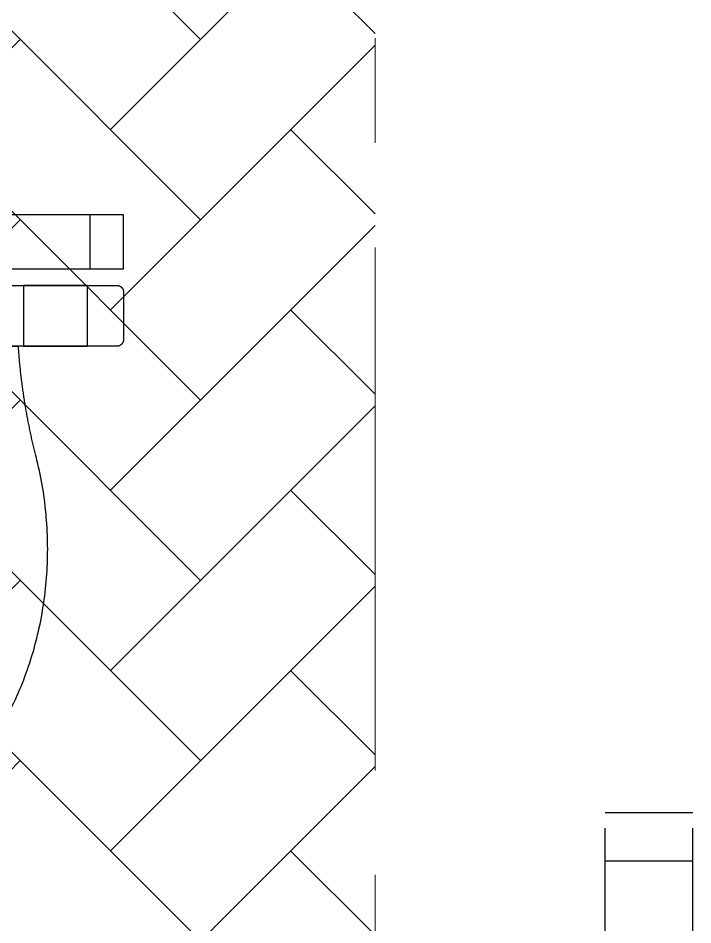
# Model space of a CAD drawing. Header units: millimetres. Extents: x -46397 to 283259, y -8690 to 23983.
# Drawn here: x -19074.5 to -18913.2, y 21972 to 22188.7 of the extents above; entities that cross this region are included whole.
import ezdxf
from ezdxf.enums import TextEntityAlignment as Align

# ---------------------------------------------------------------- set-up
doc = ezdxf.new("R2010")
doc.units = ezdxf.units.MM
doc.linetypes.add('CENTER', pattern=[2, 1.25, -0.25, 0.25, -0.25])
doc.linetypes.add('PHANTOM', pattern=[63.5, 31.75, -6.35, 6.35, -6.35, 6.35, -6.35])
doc.layers.add('DUONGTAM', color=1, linetype='CENTER', lineweight=0)
doc.styles.add('Tahoma', font='tahoma.ttf')
doc.styles.add('Text_nameplate', font='arial.ttf', dxfattribs={"width": 0.9, "height": 2.5})

# ---------------------------------------------------------------- blocks, each defined once
blk = doc.blocks.new('BO-1')
at = {"color": 251, "linetype": 'PHANTOM', "ltscale": 5, "extrusion": (6.89019e-16, 1, 0)}
for p, q in [((645.86, 2866.47), (520.86, 2866.47)), ((637.86, 2853.47), (637.86, 2866.47)), ((645.86, 2853.47), (645.86, 2866.47)), ((645.86, 2853.47), (520.86, 2853.47)), ((621.95, 2849.64), (621.95, 2835.08)), ((637.16, 2849.64), (637.16, 2835.08)), ((645.86, 2848.01), (645.86, 2836.71)), ((761, 2243.61), (761, 2723.61)), ((761, 2723.61), (782, 2723.61)), ((782, 2243.61), (782, 2723.61)), ((761, 2712.11), (782, 2712.11))]:
    blk.add_line(p, q, dxfattribs=at)
at = {"color": 251, "linetype": 'PHANTOM', "ltscale": 5}
blk.add_ellipse((629.55, 2849.64), major_axis=(-7.61, 0), ratio=0.000005, start_param=0.785398, end_param=7.068583, dxfattribs=at)
at = {"color": 251, "linetype": 'PHANTOM', "ltscale": 5, "extrusion": (0, 0, -1)}
blk.add_ellipse((629.55, 2835.08), major_axis=(-7.61, 0), ratio=0.000005, start_param=-0.785398, end_param=5.497787, dxfattribs=at)
at = {"color": 251, "linetype": 'PHANTOM', "ltscale": 5}
for points, knots in [([(520.86, 2848.01), (520.86, 2848.19), (520.89, 2848.37), (521, 2848.7), (521.08, 2848.86), (521.29, 2849.13), (521.42, 2849.26), (521.7, 2849.45), (521.86, 2849.53), (522.11, 2849.6), (522.2, 2849.62), (522.33, 2849.64), (522.37, 2849.64), (522.43, 2849.64), (522.44, 2849.64), (522.46, 2849.64), (522.46, 2849.64), (522.47, 2849.64), (522.47, 2849.64), (522.47, 2849.64), (522.47, 2849.64), (522.48, 2849.64), (522.48, 2849.64), (522.48, 2849.64), (522.48, 2849.64), (522.49, 2849.64), (522.49, 2849.64), (522.49, 2849.64), (522.49, 2849.64), (522.49, 2849.64), (522.5, 2849.64), (522.52, 2849.64), (522.56, 2849.64), (522.77, 2849.64), (523.06, 2849.64), (523.89, 2849.64), (524.44, 2849.64), (525.79, 2849.64), (526.6, 2849.64), (528.45, 2849.64), (529.5, 2849.64), (531.83, 2849.64), (533.12, 2849.64), (535.89, 2849.64), (537.39, 2849.64), (540.57, 2849.64), (542.27, 2849.64), (545.82, 2849.64), (547.68, 2849.64), (551.56, 2849.64), (553.57, 2849.64), (557.71, 2849.64), (559.85, 2849.64), (564.21, 2849.64), (566.44, 2849.64), (570.95, 2849.64), (573.25, 2849.64), (577.86, 2849.64), (580.19, 2849.64), (584.84, 2849.64), (587.17, 2849.64), (591.8, 2849.64), (594.11, 2849.64), (598.65, 2849.64), (600.9, 2849.64), (605.3, 2849.64), (607.46, 2849.64), (611.66, 2849.64), (613.71, 2849.64), (617.65, 2849.64), (619.55, 2849.64), (623.19, 2849.64), (624.92, 2849.64), (628.2, 2849.64), (629.75, 2849.64), (632.63, 2849.64), (633.96, 2849.64), (636.4, 2849.64), (637.51, 2849.64), (639.48, 2849.64), (640.35, 2849.64), (641.82, 2849.64), (642.44, 2849.64), (643.4, 2849.64), (643.75, 2849.64), (644.05, 2849.64), (644.12, 2849.64), (644.19, 2849.64), (644.2, 2849.64), (644.22, 2849.64), (644.22, 2849.64), (644.23, 2849.64), (644.23, 2849.64), (644.23, 2849.64), (644.23, 2849.64), (644.24, 2849.64), (644.24, 2849.64), (644.24, 2849.64), (644.25, 2849.64), (644.25, 2849.64), (644.25, 2849.64), (644.25, 2849.64), (644.26, 2849.64), (644.27, 2849.64), (644.28, 2849.64), (644.3, 2849.64), (644.31, 2849.64), (644.36, 2849.64), (644.39, 2849.64), (644.53, 2849.62), (644.63, 2849.6), (644.89, 2849.51), (645.05, 2849.43), (645.33, 2849.23), (645.46, 2849.1), (645.66, 2848.82), (645.74, 2848.66), (645.83, 2848.34), (645.86, 2848.17), (645.86, 2848.01)], [0, 0, 0, 0, 0.528736, 0.528736, 1.047921, 1.047921, 1.567449, 1.567449, 2.086964, 2.086964, 2.344199, 2.344199, 2.473782, 2.473782, 2.514623, 2.514623, 2.527888, 2.527888, 2.534445, 2.534445, 2.547747, 2.547747, 2.574177, 2.574177, 2.606475, 2.606475, 2.703306, 2.703306, 2.993693, 2.993693, 3.864856, 3.864856, 6.478895, 6.478895, 13.48298, 13.48298, 20.462889, 20.462889, 27.442146, 27.442146, 34.421351, 34.421351, 41.400544, 41.400544, 48.379732, 48.379732, 55.358919, 55.358919, 62.338104, 62.338104, 69.317289, 69.317289, 76.296474, 76.296474, 83.275658, 83.275658, 90.254842, 90.254842, 97.234026, 97.234026, 104.21321, 104.21321, 111.192394, 111.192394, 118.171578, 118.171578, 125.150762, 125.150762, 132.129946, 132.129946, 139.109131, 139.109131, 146.088316, 146.088316, 153.067501, 153.067501, 160.046687, 160.046687, 167.025875, 167.025875, 174.005066, 174.005066, 180.984267, 180.984267, 187.963501, 187.963501, 190.875835, 190.875835, 192.295898, 192.295898, 192.987402, 192.987402, 193.506022, 193.506022, 193.603436, 193.603436, 193.613191, 193.613191, 193.619737, 193.619737, 193.626295, 193.626295, 193.639578, 193.639578, 193.665966, 193.665966, 193.700248, 193.700248, 193.803071, 193.803071, 194.112683, 194.112683, 194.636116, 194.636116, 195.155483, 195.155483, 195.675004, 195.675004, 196.157959, 196.157959, 196.157959, 196.157959]), ([(546.87, 2835.08), (546.83, 2835.08), (546.81, 2835.08), (546.68, 2835.08), (546.65, 2835.08), (546.68, 2835.08), (546.7, 2835.08), (546.78, 2835.08), (546.84, 2835.08), (547.19, 2835.08), (547.7, 2835.08), (548.63, 2835.08), (548.83, 2835.08), (549.26, 2835.08), (549.49, 2835.08), (550.22, 2835.08), (550.76, 2835.08), (552.52, 2835.08), (553.9, 2835.08), (555.87, 2835.08), (556.28, 2835.08), (557.12, 2835.08), (557.54, 2835.08), (558.85, 2835.08), (559.76, 2835.08), (561.65, 2835.08), (562.64, 2835.08), (564.68, 2835.08), (565.75, 2835.08), (569, 2835.08), (571.24, 2835.08), (574.73, 2835.08), (575.92, 2835.08), (578.32, 2835.08), (579.53, 2835.08), (583.14, 2835.08), (585.55, 2835.08), (588.57, 2835.08), (589.18, 2835.08), (590.38, 2835.08), (590.98, 2835.08), (592.75, 2835.08), (593.92, 2835.08), (596.21, 2835.08), (597.34, 2835.08), (599, 2835.08), (599.55, 2835.08), (600.64, 2835.08), (601.18, 2835.08), (603.84, 2835.08), (605.82, 2835.08), (608.57, 2835.08), (609.45, 2835.08), (610.72, 2835.08), (611.13, 2835.08), (611.93, 2835.08), (612.32, 2835.08), (614.2, 2835.08), (615.5, 2835.08), (616.88, 2835.08), (617.14, 2835.08), (617.65, 2835.08), (617.88, 2835.08), (618.55, 2835.08), (618.94, 2835.08), (619.93, 2835.08), (620.37, 2835.08), (620.62, 2835.08), (620.66, 2835.08), (620.7, 2835.08), (620.7, 2835.08), (620.67, 2835.08), (620.6, 2835.08), (620.32, 2835.08), (620.13, 2835.08), (619.77, 2835.08), (619.65, 2835.08), (619.53, 2835.08)], [0.0524202, 0.0524202, 0.0524202, 0.0524202, 0.0532323, 0.0532323, 0.0565593, 0.0565593, 0.0582228, 0.0582228, 0.0598863, 0.0598863, 0.0665403, 0.0665403, 0.0682039, 0.0682039, 0.0698674, 0.0698674, 0.0731944, 0.0731944, 0.0798484, 0.0798484, 0.0815119, 0.0815119, 0.0831754, 0.0831754, 0.0865024, 0.0865024, 0.0898295, 0.0898295, 0.0931565, 0.0931565, 0.0998105, 0.0998105, 0.1031375, 0.1031375, 0.1064646, 0.1064646, 0.1131186, 0.1131186, 0.1147821, 0.1147821, 0.1164456, 0.1164456, 0.1197726, 0.1197726, 0.1230996, 0.1230996, 0.1247631, 0.1247631, 0.1264267, 0.1264267, 0.1330807, 0.1330807, 0.1364077, 0.1364077, 0.1380712, 0.1380712, 0.1397347, 0.1397347, 0.1463888, 0.1463888, 0.1480523, 0.1480523, 0.1497158, 0.1497158, 0.1530428, 0.1530428, 0.1596968, 0.1596968, 0.1613603, 0.1613603, 0.1630238, 0.1630238, 0.1663509, 0.1663509, 0.1696779, 0.1696779, 0.1710463, 0.1710463, 0.1710463, 0.1710463]), ([(620.7, 2835.08), (619.53, 2835.08), (618.33, 2835.08), (615.16, 2835.08), (613.15, 2835.08), (609, 2835.08), (606.87, 2835.08), (602.51, 2835.08), (600.28, 2835.08), (595.77, 2835.08), (593.47, 2835.08), (588.86, 2835.08), (586.53, 2835.08), (581.88, 2835.08), (579.55, 2835.08), (574.92, 2835.08), (572.61, 2835.08), (568.07, 2835.08), (565.82, 2835.08), (561.42, 2835.08), (559.26, 2835.08), (555.06, 2835.08), (553.01, 2835.08), (549.54, 2835.08), (548.08, 2835.08), (546.66, 2835.08)], [57.903891, 57.903891, 57.903891, 57.903891, 62.338104, 62.338104, 69.317289, 69.317289, 76.296474, 76.296474, 83.275658, 83.275658, 90.254842, 90.254842, 97.234026, 97.234026, 104.21321, 104.21321, 111.192394, 111.192394, 118.171578, 118.171578, 125.150762, 125.150762, 132.129946, 132.129946, 137.447208, 137.447208, 137.447208, 137.447208]), ([(645.86, 2836.71), (645.86, 2836.53), (645.83, 2836.35), (645.72, 2836.02), (645.64, 2835.87), (645.43, 2835.59), (645.3, 2835.47), (645.01, 2835.27), (644.85, 2835.19), (644.61, 2835.12), (644.52, 2835.1), (644.39, 2835.09), (644.35, 2835.08), (644.29, 2835.08), (644.28, 2835.08), (644.26, 2835.08), (644.26, 2835.08), (644.25, 2835.08), (644.25, 2835.08), (644.25, 2835.08), (644.24, 2835.08), (644.24, 2835.08), (644.24, 2835.08), (644.23, 2835.08), (644.23, 2835.08), (644.23, 2835.08), (644.23, 2835.08), (644.23, 2835.08), (644.23, 2835.08), (644.22, 2835.08), (644.22, 2835.08), (644.19, 2835.08), (644.16, 2835.08), (643.95, 2835.08), (643.66, 2835.08), (642.83, 2835.08), (642.28, 2835.08), (640.92, 2835.08), (640.12, 2835.08), (638.26, 2835.08), (637.21, 2835.08), (634.88, 2835.08), (633.6, 2835.08), (630.83, 2835.08), (629.33, 2835.08), (626.14, 2835.08), (624.45, 2835.08), (622.03, 2835.08), (621.37, 2835.08), (620.7, 2835.08)], [0, 0, 0, 0, 0.528736, 0.528736, 1.047921, 1.047921, 1.567449, 1.567449, 2.086964, 2.086964, 2.344199, 2.344199, 2.473782, 2.473782, 2.514623, 2.514623, 2.527888, 2.527888, 2.534445, 2.534445, 2.547747, 2.547747, 2.574177, 2.574177, 2.606475, 2.606475, 2.703306, 2.703306, 2.993693, 2.993693, 3.864856, 3.864856, 6.478895, 6.478895, 13.48298, 13.48298, 20.462889, 20.462889, 27.442146, 27.442146, 34.421351, 34.421351, 41.400544, 41.400544, 48.379732, 48.379732, 55.358919, 55.358919, 57.903891, 57.903891, 57.903891, 57.903891]), ([(624.94, 2808.69), (624.51, 2810.37), (624.11, 2812.07), (623.36, 2815.5), (623.01, 2817.24), (622.38, 2820.74), (622.1, 2822.51), (621.59, 2826.06), (621.37, 2827.85), (620.98, 2831.45), (620.83, 2833.26), (620.7, 2835.08)], [1.221737, 1.221737, 1.221737, 1.221737, 1.2716958, 1.2716958, 1.3216546, 1.3216546, 1.3716134, 1.3716134, 1.4215722, 1.4215722, 1.471531, 1.471531, 1.471531, 1.471531]), ([(615.5, 2742.32), (617.94, 2746.24), (619.98, 2750.34), (623.38, 2758.86), (624.72, 2763.3), (626.67, 2772.29), (627.29, 2776.85), (627.82, 2785.98), (627.74, 2790.57), (626.88, 2799.69), (626.09, 2804.22), (624.94, 2808.69)], [0.84845, 0.84845, 0.84845, 0.84845, 1.057025, 1.057025, 1.272732, 1.272732, 1.48844, 1.48844, 1.704148, 1.704148, 1.919856, 1.919856, 1.919856, 1.919856])]:
    blk.add_open_spline(points, degree=3, knots=knots, dxfattribs=at)
at = {"color": 251, "linetype": 'PHANTOM', "ltscale": 5, "style": 'Text_nameplate', "width": 0.9, "flags": 2}
blk.add_attdef('SPEC.', text='', height=2.5, dxfattribs=at).set_placement((282.5, 89.67), align=Align.MIDDLE_CENTER)
at = {"color": 251, "linetype": 'PHANTOM', "ltscale": 5, "style": 'Tahoma'}
for tag, height, p in [('PROJECT_CODE', 2.4, (245, 77.99)), ('DESIGN_PRESSURE', 2.61, (320, 77.99)), ('SERIAL_NO.', 2.61, (245, 69.45)), ('MAX_WORKING_PRESS', 2.61, (320, 69.45)), ('YEAR', 2.61, (245, 60.92)), ('TEST_PRES.', 2.61, (320, 60.92)), ('VOLUME', 2.61, (245, 52.38)), ('MAX_WORKING_TEMP.', 2.61, (320, 52.38))]:
    blk.add_attdef(tag, text='', height=height, dxfattribs=at).set_placement(p, align=Align.MIDDLE_CENTER)

msp = doc.modelspace()

# ---------------------------------------------------------------- hatches: boundary and pattern name
h = msp.add_hatch()
h.set_pattern_fill('AR-HBONE', color=1, scale=0.3)
h.set_pattern_definition([(45, (0, 17679.127), (0, 43.10523), [91.44, -30.48]), (135, (21.553, 17700.68), (4e-15, 43.10523), [91.44, -30.48])])
edge = h.paths.add_edge_path()
edge.add_arc((-19299.06, 22560.37), 309.87, 359.6667, 423.117)
edge.add_arc((-19695.19, 21778.91), 1186, 63.1183, 116.88159)
edge.add_arc((-20091.33, 22560.37), 309.87, 116.8828, 180.3331)
edge.add_line((-20401.19, 22558.57), (-20401.19, 20959.22))
edge.add_arc((-20091.33, 20957.42), 309.87, 179.6666, 243.1169)
edge.add_arc((-19695.19, 21738.88), 1186, 243.11829, 296.88158)
edge.add_arc((-19299.06, 20957.42), 309.87, 296.8828, 360.3331)
edge.add_line((-18989.19, 20959.22), (-18989.19, 22558.57))
edge = h.paths.add_edge_path(flags=16)
edge.add_arc((-20091.33, 20957.42), 209.87, 179.5949, 243.1169, ccw=False)
edge.add_line((-20301.19, 20958.9), (-20301.19, 22558.89))
edge.add_arc((-20091.33, 22560.37), 209.87, 116.8831, 180.4051, ccw=False)
edge.add_arc((-19695.19, 21778.91), 1086, 63.11836, 116.88165, ccw=False)
edge.add_arc((-19299.06, 22560.37), 209.87, -0.4051, 63.117, ccw=False)
edge.add_line((-19089.19, 22558.89), (-19089.19, 20958.9))
edge.add_arc((-19299.06, 20957.42), 209.87, -63.117, 0.4051, ccw=False)
edge.add_arc((-19695.19, 21738.88), 1086, 243.11835, 296.88164, ccw=False)

# ---------------------------------------------------------------- linework, layer by layer
at = {"layer": 'DUONGTAM', "color": 5, "lineweight": 0, "ltscale": 100, "elevation": -1.5}
msp.add_lwpolyline([(-20401.19, 22508.9), (-20401.19, 21008.9), (-20401.19, 20959.22, 0.284151), (-20231.45, 20681.04, 0.238987), (-19158.95, 20681.04, 0.284152), (-18989.19, 20959.22), (-18989.19, 21008.9), (-18989.19, 22508.9), (-18989.19, 22558.57, 0.284152), (-19158.94, 22836.75, 0.238987), (-20231.44, 22836.75, 0.284151), (-20401.19, 22558.57)], format="xyb", close=True, dxfattribs=at)

# ---------------------------------------------------------------- block references
msp.add_blockref('BO-1', (-19695.19, 19275.21, -1.5))

doc.saveas('drawing.dxf')
